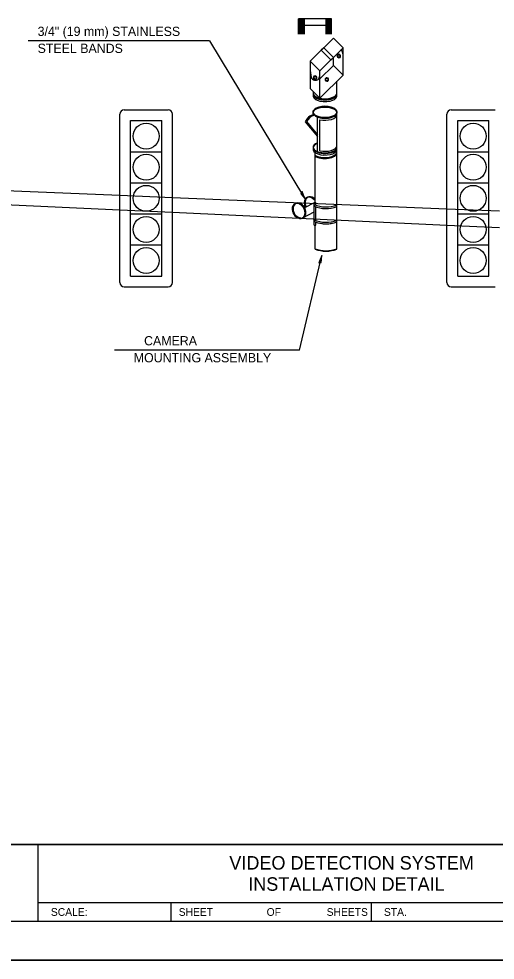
# Model space of a CAD drawing. Extents: x 53750 to 56102, y 36071 to 36970.
# Drawn here: x 54680.3 to 54803.9, y 36294.6 to 36538.7 of the extents above; entities that cross this region are included whole.
import ezdxf

# ---------------------------------------------------------------- set-up
doc = ezdxf.new("R2010")
doc.units = 0
for name, color, linetype in [('Default', 7, 'Continuous'), ('Design_EX_Roadway Notes', 7, 'Continuous'), ('Level 48', 7, 'Continuous'), ('Sheets_50 Reference Boundary', 7, 'Continuous'), ('Sheets_General Details', 7, 'Continuous'), ('Sheets_Printer Plotting Border', 7, 'Continuous'), ('Topo_Building', 7, 'Continuous')]:
    doc.layers.add(name, color=color, linetype=linetype)

msp = doc.modelspace()

# ---------------------------------------------------------------- linework, layer by layer
at = {"layer": 'Default'}
for p, q in [((54706.49, 36470.32), (54706.49, 36513.97)), ((54707.6, 36515.08), (54719, 36515.08)), ((54720.11, 36470.32), (54720.11, 36513.97)), ((54791.37, 36470.32), (54791.37, 36513.97)), ((54792.48, 36515.08), (54803.88, 36515.08)), ((54709.27, 36512.31), (54717.33, 36512.31)), ((54709.27, 36504.24), (54709.27, 36512.31)), ((54717.33, 36504.24), (54717.33, 36512.31)), ((54794.15, 36512.31), (54802.21, 36512.31)), ((54794.15, 36504.24), (54794.15, 36512.31)), ((54802.21, 36504.24), (54802.21, 36512.31)), ((54709.27, 36504.24), (54717.33, 36504.24)), ((54709.27, 36496.18), (54709.27, 36504.24)), ((54717.33, 36496.18), (54717.33, 36504.24)), ((54794.15, 36504.24), (54802.21, 36504.24)), ((54794.15, 36496.18), (54794.15, 36504.24)), ((54802.21, 36496.18), (54802.21, 36504.24)), ((54706.49, 36492.86), (54656.71, 36494.92)), ((54709.27, 36496.18), (54717.33, 36496.18)), ((54709.27, 36488.12), (54709.27, 36496.18)), ((54717.33, 36488.12), (54717.33, 36496.18)), ((54794.15, 36496.18), (54802.21, 36496.18)), ((54794.15, 36488.12), (54794.15, 36496.18)), ((54802.21, 36488.12), (54802.21, 36496.18)), ((54720.11, 36492.3), (54706.49, 36492.86)), ((54791.37, 36489.36), (54720.11, 36492.3)), ((54706.49, 36489.09), (54656.71, 36491.43)), ((54804.99, 36488.79), (54791.37, 36489.36)), ((54720.11, 36488.45), (54706.49, 36489.09)), ((54709.27, 36488.12), (54717.33, 36488.12)), ((54709.27, 36480.05), (54709.27, 36488.12)), ((54717.33, 36480.05), (54717.33, 36488.12)), ((54791.37, 36485.1), (54720.11, 36488.45)), ((54794.15, 36488.12), (54802.21, 36488.12)), ((54794.15, 36480.05), (54794.15, 36488.12)), ((54802.21, 36480.05), (54802.21, 36488.12)), ((54804.99, 36484.46), (54791.37, 36485.1)), ((54709.27, 36480.05), (54717.33, 36480.05)), ((54709.27, 36471.99), (54709.27, 36480.05)), ((54717.33, 36471.99), (54717.33, 36480.05)), ((54794.15, 36480.05), (54802.21, 36480.05)), ((54794.15, 36471.99), (54794.15, 36480.05)), ((54802.21, 36471.99), (54802.21, 36480.05)), ((54709.27, 36471.99), (54717.33, 36471.99)), ((54794.15, 36471.99), (54802.21, 36471.99)), ((54707.6, 36469.21), (54719, 36469.21)), ((54792.48, 36469.21), (54803.88, 36469.21))]:
    msp.add_line(p, q, dxfattribs=at)
for centre in [(54713.3, 36508.27), (54798.18, 36508.27), (54713.3, 36500.21), (54798.18, 36500.21), (54713.3, 36492.15), (54798.18, 36492.15), (54713.3, 36484.08), (54798.18, 36484.08), (54713.3, 36476.02), (54798.18, 36476.02)]:
    msp.add_circle(centre, 3.37, dxfattribs=at)
for centre, start, end in [((54707.6, 36513.97), 90, 180), ((54719, 36513.97), 0, 90), ((54792.48, 36513.97), 90, 180), ((54707.6, 36470.32), 180, 270), ((54719, 36470.32), 270, 0), ((54792.48, 36470.32), 180, 270)]:
    msp.add_arc(centre, 1.11, start, end, dxfattribs=at)
at = {"layer": 'Design_EX_Roadway Notes'}
for p, q in [((54729.73, 36533.04), (54754.17, 36492.62)), ((54753.1, 36452.79), (54758.88, 36477.3))]:
    msp.add_line(p, q, dxfattribs=at)
for points in [[(54729.73, 36533.04), (54682.71, 36533.04), (54682.71, 36533.04)], [(54753.6, 36493.59), (54753.4, 36493.39), (54753.9, 36492.79), (54754.54, 36492.01), (54754.1, 36493), (54753.75, 36493.88), (54753.6, 36493.59), (54753.49, 36493.42), (54754.19, 36492.58), (54753.75, 36493.7), (54753.64, 36493.43), (54753.92, 36493.02), (54753.73, 36493.47)], [(54758.44, 36475.52), (54758.72, 36475.52), (54758.79, 36476.3), (54758.88, 36477.3), (54758.5, 36476.3), (54758.13, 36475.42), (54758.44, 36475.52), (54758.64, 36475.56), (54758.73, 36476.65), (54758.26, 36475.54), (54758.53, 36475.66), (54758.61, 36476.15), (54758.43, 36475.7)], [(54753.1, 36452.79), (54705.07, 36452.79)]]:
    msp.add_lwpolyline(points, dxfattribs=at)
at = {"layer": 'Level 48'}
msp.add_lwpolyline([(54269.71, 36734.55), (54949.71, 36734.55), (54949.71, 36294.55), (54269.71, 36294.55)], close=True, dxfattribs=at)
at = {"layer": 'Sheets_50 Reference Boundary'}
msp.add_lwpolyline([(54309.71, 36724.55), (54939.71, 36724.55), (54939.71, 36324.55), (54309.71, 36324.55)], close=True, dxfattribs=at)
at = {"layer": 'Sheets_General Details'}
for p, q in [((54761.89, 36533.72), (54755.88, 36527.7)), ((54764.39, 36531.21), (54761.89, 36533.72)), ((54758.38, 36525.2), (54764.39, 36531.21)), ((54761.89, 36528.71), (54759.38, 36531.21)), ((54764.39, 36524.13), (54764.39, 36531.21)), ((54761.24, 36528.06), (54758.73, 36530.56)), ((54761.89, 36526.63), (54761.89, 36528.71)), ((54758.38, 36525.2), (54755.88, 36527.7)), ((54755.88, 36527.7), (54755.88, 36520.62)), ((54758.38, 36523.12), (54761.89, 36526.63)), ((54764.39, 36524.13), (54761.89, 36526.63)), ((54758.38, 36517.84), (54758.38, 36525.2)), ((54758.38, 36518.11), (54764.39, 36524.13)), ((54758.38, 36518.11), (54764.39, 36524.13)), ((54762.8, 36518.69), (54762.8, 36522.53)), ((54758.38, 36518.11), (54755.88, 36520.62)), ((54756.82, 36519.68), (54756.71, 36519.79)), ((54758.38, 36517.84), (54758.38, 36518.89)), ((54757.75, 36515.49), (54757.75, 36515.69)), ((54758.38, 36515.67), (54758.38, 36515.88)), ((54762.8, 36478.96), (54762.8, 36514.57)), ((54762.8, 36514.35), (54762.8, 36514.37)), ((54754.58, 36512.03), (54757.75, 36508.17)), ((54754.58, 36512.03), (54757.75, 36508.17)), ((54757.75, 36508.65), (54754.9, 36512.11)), ((54754.9, 36512.11), (54757.75, 36508.65)), ((54757.75, 36513.23), (54757.75, 36513.43)), ((54757.75, 36504.28), (54757.75, 36513.23)), ((54758.38, 36513.04), (54758.38, 36513.24)), ((54758.38, 36504.49), (54758.38, 36512.54)), ((54757.75, 36508.17), (54757.75, 36508.65)), ((54757.75, 36506.39), (54757.75, 36506.53)), ((54757.13, 36491.08), (54757.13, 36504.03)), ((54762.8, 36505.19), (54762.8, 36505.33)), ((54756.83, 36492.21), (54756.58, 36492.03)), ((54756.58, 36492.03), (54756.83, 36492.21)), ((54756.61, 36492.05), (54756.79, 36492.18)), ((54756.86, 36491.78), (54757.11, 36491.97)), ((54756.86, 36491.78), (54757.11, 36491.97)), ((54757.07, 36491.94), (54756.89, 36491.8)), ((54757.13, 36491.52), (54757.13, 36491.88)), ((54753.87, 36490.45), (54753.64, 36490.28)), ((54753.64, 36490.28), (54753.87, 36490.45)), ((54753.66, 36490.3), (54753.84, 36490.43)), ((54753.89, 36490.01), (54754.12, 36490.19)), ((54753.89, 36490.01), (54754.12, 36490.19)), ((54754.1, 36490.17), (54753.92, 36490.03)), ((54756.91, 36490.97), (54754.42, 36489.71)), ((54754.62, 36489.82), (54754.83, 36489.92)), ((54756.91, 36485.2), (54756.91, 36491.08)), ((54756.91, 36491.08), (54757.32, 36491.08)), ((54757.32, 36490.38), (54757.32, 36491.08)), ((54757.32, 36486.41), (54757.32, 36489.95)), ((54753.94, 36487.12), (54756.91, 36488.65)), ((54753.94, 36487.12), (54754.17, 36487.24)), ((54756.91, 36485.2), (54757.32, 36485.2)), ((54757.13, 36478.96), (54757.13, 36485.2)), ((54757.32, 36485.2), (54757.32, 36485.98)), ((54309.71, 36324.55), (54939.71, 36324.55)), ((54685.19, 36324.55), (54685.19, 36304.55)), ((54685.19, 36309.55), (54839.19, 36309.55)), ((54719.71, 36309.55), (54719.71, 36304.55)), ((54771.71, 36309.55), (54771.71, 36304.55)), ((54949.71, 36294.55), (54269.71, 36294.55))]:
    msp.add_line(p, q, dxfattribs=at)
msp.add_lwpolyline([(54309.71, 36724.55), (54939.71, 36724.55), (54939.71, 36304.55), (54309.71, 36304.55)], close=True, dxfattribs=at)
for points in [[(54759.38, 36531.21), (54758.73, 36530.56), (54761.24, 36528.06), (54761.89, 36528.71), (54759.38, 36531.21), (54759.38, 36531.21)], [(54756.91, 36490.53), (54756.91, 36490.11)], [(54762.8, 36490.02), (54762.8, 36490.44)], [(54756.91, 36486.56), (54756.91, 36486.14)], [(54762.8, 36486.05), (54762.8, 36486.48)], [(54757.13, 36479.09), (54757.13, 36478.96)], [(54762.8, 36478.96), (54762.8, 36479.09)]]:
    msp.add_lwpolyline(points, dxfattribs=at)
for centre, radius, start, end in [((54759.17, 36528.44), 5.3, 9.7251, 25.895), ((54767.07, 36525.73), 11.19, 179.0412, 191.761), ((54757.27, 36524.13), 1.34, 210.4645, 301.9381), ((54755.11, 36524.47), 3.28, 336.2682, 356.3789), ((54757.79, 36523.29), 0.354, 301.9381, 336.2682), ((54757.58, 36510.65), 3.31, 101.0466, 155.4152), ((54757.58, 36510.65), 3.31, 103.7802, 155.4152), ((54758.11, 36510.09), 3.79, 107.8404, 147.8025), ((54758.11, 36510.09), 3.79, 107.8404, 147.8025), ((54759.97, 36498.06), 8.13, 247.8953, 290.4134), ((54759.97, 36498.06), 8.13, 247.8953, 290.4134), ((54759.97, 36497.63), 8.13, 247.8953, 290.4134), ((54759.97, 36497.63), 8.13, 247.8953, 290.4134), ((54759.97, 36494.09), 8.13, 247.8953, 290.4134), ((54759.97, 36494.09), 8.13, 247.8953, 290.4134), ((54759.97, 36493.67), 8.13, 247.8953, 290.4134), ((54759.97, 36493.67), 8.13, 247.8953, 290.4134), ((54759.97, 36493.67), 8.13, 249.5866, 290.4134), ((54759.97, 36493.67), 8.13, 249.5866, 290.4134), ((54759.97, 36486.7), 8.13, 249.5866, 290.4134), ((54759.97, 36486.7), 8.13, 249.5866, 290.4134), ((54759.97, 36486.58), 8.13, 249.5866, 290.4134), ((54759.97, 36486.58), 8.13, 249.5866, 290.4134)]:
    msp.add_arc(centre, radius, start, end, dxfattribs=at)
for centre, major_axis, ratio in [((54763.32, 36529.13), (0.126, -0.391), 0.898901), ((54763.32, 36529.01), (0.126, -0.391), 0.898901), ((54757.14, 36523.49), (0.126, -0.391), 0.898901), ((54757.14, 36523.36), (0.126, -0.391), 0.898901), ((54760.21, 36523.03), (0.126, -0.391), 0.898901), ((54760.21, 36522.91), (0.126, -0.391), 0.898901), ((54759.71, 36514.56), (-3.09, 0), 0.470578), ((54759.71, 36514.36), (-3.09, 0), 0.470578)]:
    msp.add_ellipse(centre, major_axis=major_axis, ratio=ratio, dxfattribs=at)
for centre, major_axis, ratio, start_param, end_param in [((54763.32, 36529.13), (0.126, -0.391), 0.898901, 1.075553, 4.518414), ((54763.32, 36529.01), (0.126, -0.391), 0.898901, 4.217146, 7.660006), ((54763.32, 36529.01), (0.126, -0.391), 0.898901, 1.376821, 4.217146), ((54763.32, 36529.13), (0.126, -0.391), 0.898901, 4.518414, 7.358738), ((54757.14, 36523.49), (0.126, -0.391), 0.898901, 1.075553, 4.518414), ((54757.14, 36523.36), (0.126, -0.391), 0.898901, 4.217146, 7.660006), ((54757.14, 36523.36), (0.126, -0.391), 0.898901, 1.376821, 4.217146), ((54757.14, 36523.49), (0.126, -0.391), 0.898901, 4.518414, 7.358738), ((54760.21, 36523.03), (0.126, -0.391), 0.898901, 1.075553, 4.518414), ((54760.21, 36522.91), (0.126, -0.391), 0.898901, 4.217146, 7.660006), ((54760.21, 36522.91), (0.126, -0.391), 0.898901, 1.376821, 4.217146), ((54760.21, 36523.03), (0.126, -0.391), 0.898901, 4.518414, 7.358738), ((54759.71, 36519.16), (-3.09, 0), 0.470578, 5.918684, 9.517148), ((54759.71, 36518.7), (-3.09, 0), 0.470578, 6.031367, 9.676596), ((54759.71, 36519.43), (-3.09, 0), 0.470578, 6.034423, 9.433099), ((54759.71, 36519.43), (-3.09, 0), 0.470578, 6.034423, 6.375555), ((54759.71, 36519.16), (-3.09, 0), 0.470578, 6.190816, 6.440763), ((54759.71, 36519.16), (-3.09, 0), 0.470578, 5.918684, 6.190816), ((54759.71, 36519.43), (-3.09, 0), 0.470578, 0.09237, 0.251818), ((54759.71, 36518.7), (-3.09, 0), 0.470578, 6.031367, 6.125608), ((54759.71, 36518.7), (-3.09, 0), 0.470578, 6.031367, 6.125608), ((54759.71, 36519.16), (-3.09, 0), 0.470578, 0.157578, 2.984015), ((54759.71, 36519.43), (-3.09, 0), 0.470578, 0.251818, 2.889775), ((54759.71, 36519.43), (-3.09, 0), 0.470578, 2.889775, 3.049223), ((54759.71, 36518.7), (-3.09, 0), 0.470578, 3.29917, 3.393411), ((54759.71, 36518.7), (-3.09, 0), 0.470578, 3.29917, 3.393411), ((54759.71, 36519.16), (-3.09, 0), 0.470578, 2.984015, 3.233962), ((54759.71, 36514.56), (-3.09, 0), 0.470578, 3.072482, 6.352296), ((54759.71, 36514.36), (-3.09, 0), 0.470578, 6.214074, 7.168589), ((54759.71, 36514.36), (-3.09, 0), 0.470578, 3.210703, 6.214074), ((54759.71, 36514.56), (-3.09, 0), 0.470578, 0.069111, 3.072482), ((54759.71, 36514.36), (-3.09, 0), 0.470578, 0.346708, 0.470577), ((54759.71, 36514.36), (-3.09, 0), 0.470578, 0.885403, 3.133272), ((54759.71, 36513.86), (-3.09, 0), 0.470578, 1.128431, 3.149913), ((54759.71, 36514.36), (-3.09, 0), 0.470578, 3.149913, 3.210703), ((54759.71, 36505.26), (-3.09, 0), 0.470578, 5.399196, 9.473975), ((54759.71, 36505.4), (-3.09, 0), 0.470578, 5.399196, 9.377252), ((54759.71, 36505.4), (-3.09, 0), 0.470578, 5.399196, 6.332383), ((54759.71, 36505.26), (-3.09, 0), 0.470578, 5.399196, 6.233988), ((54759.71, 36504.83), (-3.09, 0), 0.470578, 6.136775, 9.377252), ((54759.71, 36505.26), (-3.09, 0), 0.470578, 6.233988, 6.429595), ((54759.71, 36505.4), (-3.09, 0), 0.470578, 0.049197, 0.883989), ((54759.71, 36505.26), (-3.09, 0), 0.470578, 0.14641, 3.094067), ((54759.71, 36504.17), (-3.09, 0), 0.470578, 0.588145, 3.147402), ((54759.71, 36503.92), (-3.09, 0), 0.470578, 0.588145, 3.147402), ((54759.71, 36505.4), (-3.09, 0), 0.470578, 0.883989, 3.092395), ((54759.71, 36505.81), (-3.09, 0), 0.470578, 1.128431, 3.133272), ((54759.71, 36505.81), (-3.09, 0), 0.470578, 3.133272, 3.149913), ((54759.71, 36505.26), (-3.09, 0), 0.470578, 3.189118, 3.19079), ((54755.99, 36490.5), (1.02, -1.8), 0.735555, 2.100538, 4.672731), ((54755.99, 36490.5), (1.02, -1.8), 0.735555, 3.02533, 4.672731), ((54756.2, 36490.6), (1.02, -1.8), 0.735555, 3.180011, 4.672223), ((54756.2, 36490.6), (1.02, -1.8), 0.735555, 2.122471, 4.672223), ((54756.2, 36490.6), (1.02, -1.8), 0.735555, 2.122471, 3.180011), ((54755.99, 36490.5), (1.02, -1.8), 0.735555, 2.100538, 3.02533), ((54755.93, 36490.55), (1.21, -1.67), 0.735555, 1.790438, 1.97566), ((54755.93, 36490.55), (1.21, -1.67), 0.735555, 1.790438, 1.97588), ((54756.17, 36490.73), (1.21, -1.67), 0.735555, 1.791574, 1.975273), ((54756.17, 36490.73), (1.21, -1.67), 0.735555, 1.791574, 1.97588), ((54755.99, 36490.5), (1.02, -1.8), 0.735555, 1.728376, 1.912302), ((54755.99, 36490.5), (1.02, -1.8), 0.735555, 1.728376, 1.912302), ((54756.2, 36490.6), (1.02, -1.8), 0.735555, 1.890059, 1.93386), ((54756.2, 36490.6), (1.02, -1.8), 0.735555, 1.890059, 1.93386), ((54752.87, 36488.88), (1.02, -1.8), 0.735555, 1.987304, 8.088328), ((54752.87, 36488.88), (1.02, -1.8), 0.735555, 3.02533, 6.321603), ((54753.08, 36488.99), (1.02, -1.8), 0.735555, 2.008221, 8.109416), ((54753.08, 36488.99), (1.02, -1.8), 0.735555, 3.180011, 6.166923), ((54753.08, 36488.99), (1.02, -1.8), 0.735555, 2.008221, 3.180011), ((54752.87, 36488.88), (1.02, -1.8), 0.735555, 1.987304, 3.02533), ((54752.85, 36488.86), (1.06, -1.77), 0.735555, 1.792987, 1.97529), ((54752.85, 36488.86), (1.06, -1.77), 0.735555, 1.792987, 1.97529), ((54753.1, 36489.01), (1.02, -1.8), 0.735555, 1.82706, 2.008936), ((54753.1, 36489.01), (1.02, -1.8), 0.735555, 1.82706, 2.008936), ((54752.87, 36488.88), (1.02, -1.8), 0.735555, 0.038418, 1.805142), ((54753.08, 36488.99), (1.02, -1.8), 0.735555, 1.555903, 1.826231), ((54753.08, 36488.99), (1.02, -1.8), 0.735555, 0.059036, 1.555903), ((54755.99, 36490.5), (1.02, -1.8), 0.735555, 6.187541, 6.212388)]:
    msp.add_ellipse(centre, major_axis=major_axis, ratio=ratio, start_param=start_param, end_param=end_param, dxfattribs=at)
at = {"layer": 'Sheets_Printer Plotting Border'}
msp.add_lwpolyline([(54269.71, 36294.55), (54949.71, 36294.55), (54949.71, 36734.55), (54269.71, 36734.55)], close=True, dxfattribs=at)
at = {"layer": 'Topo_Building'}
for p, q in [((54752.87, 36534.7), (54752.87, 36538.7)), ((54753.14, 36534.7), (54753.14, 36538.7)), ((54753.21, 36534.7), (54753.21, 36538.7)), ((54753.3, 36534.7), (54753.3, 36538.7)), ((54753.38, 36534.7), (54753.38, 36538.7)), ((54753.45, 36534.7), (54753.45, 36538.7)), ((54753.54, 36534.7), (54753.54, 36538.7)), ((54753.61, 36534.7), (54753.61, 36538.7)), ((54753.7, 36534.7), (54753.7, 36538.7)), ((54753.78, 36534.7), (54753.78, 36538.7)), ((54753.88, 36534.7), (54753.88, 36538.7)), ((54753.96, 36534.7), (54753.96, 36538.7)), ((54754.07, 36534.7), (54754.07, 36538.7)), ((54754.17, 36534.7), (54754.17, 36538.7)), ((54754.27, 36534.7), (54754.27, 36538.7)), ((54754.35, 36534.7), (54754.35, 36538.7)), ((54754.4, 36534.7), (54754.4, 36538.7)), ((54760.01, 36534.7), (54760.01, 36538.7)), ((54760.06, 36534.7), (54760.06, 36538.7)), ((54760.15, 36534.7), (54760.15, 36538.7)), ((54760.23, 36534.7), (54760.23, 36538.7)), ((54760.33, 36534.7), (54760.33, 36538.7)), ((54760.42, 36534.7), (54760.42, 36538.7)), ((54760.52, 36534.7), (54760.52, 36538.7)), ((54760.6, 36534.7), (54760.6, 36538.7)), ((54760.7, 36534.7), (54760.7, 36538.7)), ((54760.76, 36534.7), (54760.76, 36538.7)), ((54760.83, 36534.7), (54760.83, 36538.7)), ((54760.91, 36534.7), (54760.91, 36538.7)), ((54761.01, 36534.7), (54761.01, 36538.7)), ((54761.1, 36534.7), (54761.1, 36538.7)), ((54761.37, 36534.7), (54761.37, 36538.7)), ((54752.87, 36537.03), (54753.14, 36537.03)), ((54761.37, 36537.03), (54761.1, 36537.03))]:
    msp.add_line(p, q, dxfattribs=at)
for points in [[(54761.37, 36537.03), (54761.37, 36538.7), (54752.87, 36538.7), (54752.87, 36537.03)], [(54754.41, 36537.03), (54760.03, 36537.03)]]:
    msp.add_lwpolyline(points, dxfattribs=at)

# ---------------------------------------------------------------- texts
at = {"layer": 'Design_EX_Roadway Notes'}
for s, p in [('3/4" (19 mm) STAINLESS', (54685.14, 36534.26)), ('STEEL BANDS', (54685.14, 36529.86)), ('   CAMERA', (54710.09, 36454.01)), ('MOUNTING ASSEMBLY', (54710.09, 36449.61))]:
    msp.add_text(s, height=2.4, dxfattribs=at).set_placement(p)
at = {"layer": 'Sheets_General Details'}
for s, height, p in [('VIDEO DETECTION SYSTEM', 3.5, (54734.89, 36318.05)), ('INSTALLATION DETAIL', 3.5, (54739.8, 36312.55)), ('SCALE:          ', 2, (54688.58, 36306.05)), ('SHEET', 2, (54721.75, 36306.05)), ('OF', 2, (54744.57, 36306.05)), ('SHEETS', 2, (54760.15, 36306.05)), ('STA.', 2, (54775.01, 36306.05))]:
    msp.add_text(s, height=height, dxfattribs=at).set_placement(p)

doc.saveas('drawing.dxf')
